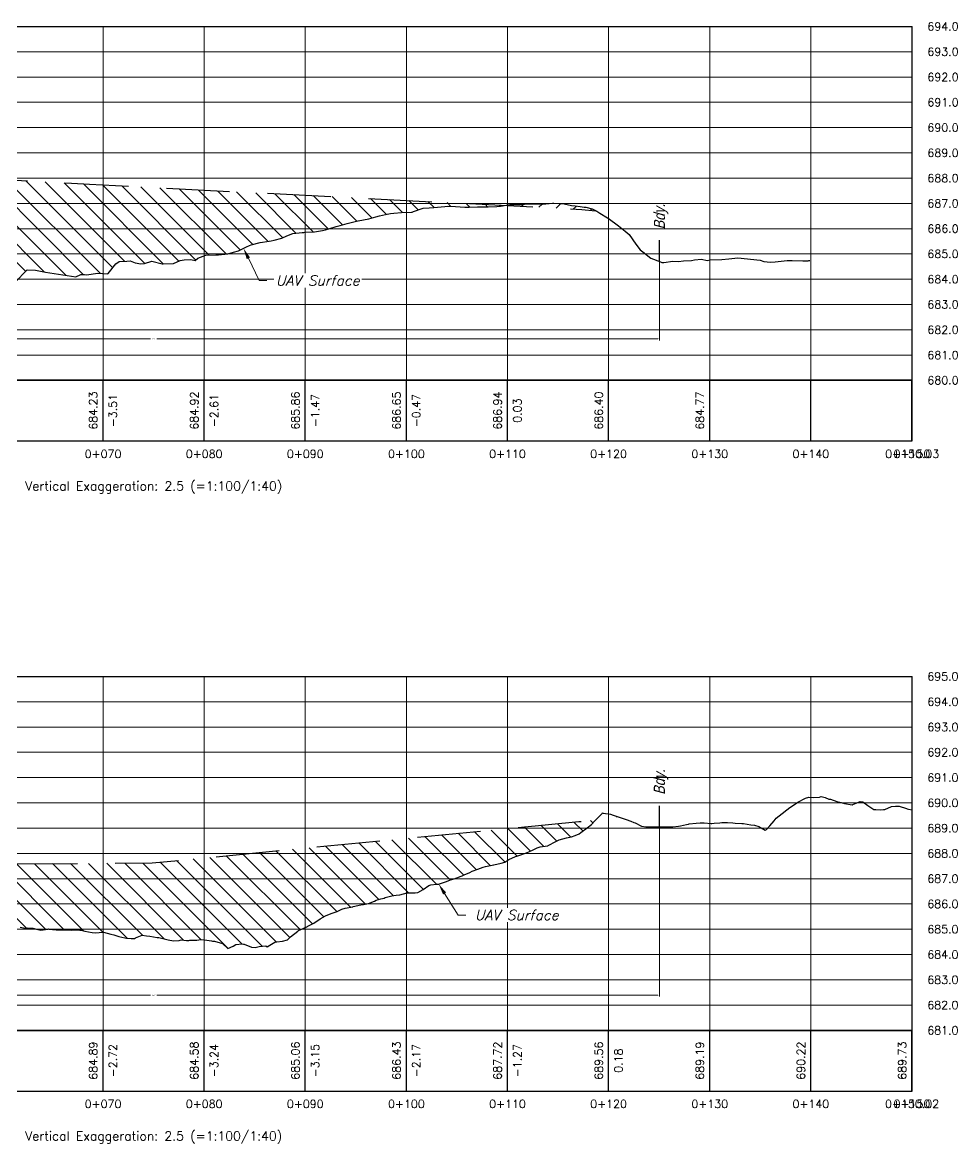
# Model space of a CAD drawing. Extents: x 569264 to 574401, y 6214556 to 6216922.
# Drawn here: x 570038 to 570962, y 6214556 to 6215664 of the extents above; entities that cross this region are included whole.
import ezdxf
from ezdxf import colors
from ezdxf.entities.mleader import LeaderData, LeaderLine
from ezdxf.enums import TextEntityAlignment as Align
from ezdxf.math import Vec2, Vec3

# ---------------------------------------------------------------- set-up
doc = ezdxf.new("R2010")
doc.units = 0
doc.header["$LTSCALE"] = 5
doc.header["$PDSIZE"] = 0.5
doc.linetypes.add('DASHED', pattern=[19.05, 12.7, -6.35])
doc.linetypes.add('foc-LSD', pattern=[8, 5, -3])
doc.layers.get('Defpoints').update_dxf_attribs({"color": 9})
for name, color, linetype in [('C-ROAD-CORR-PATT', 150, 'Continuous'), ('C-ROAD-PROF', 1, 'DASHED'), ('C-ROAD-PROF-GRID-MAJR', 8, 'Continuous'), ('C-ROAD-PROF-TEXT', 250, 'Continuous'), ('C-ROAD-PROF-TICK', 7, 'Continuous'), ('C-ROAD-PROF-TITL', 11, 'Continuous'), ('C-ROAD-PROF-TTLB', 5, 'Continuous'), ('M-DESIGN', 250, 'Continuous'), ('M-DETAILS', 250, 'Continuous')]:
    doc.layers.add(name, color=color, linetype=linetype)
doc.styles.add('mapping1', font='calibri.ttf')
doc.styles.add('SIMPLEX', font='ARIALN.TTF')
doc.styles.get("Standard").update_dxf_attribs({"font": 'ARIALN.TTF'})
doc.dimstyles.new('M-PROFILE', dxfattribs={"dimscale": 5, "dimtxt": 0.45, "dimasz": 0.4, "dimexe": 0.2, "dimexo": 0, "dimgap": 0.35, "dimtad": 0, "dimdec": 1, "dimzin": 0, "dimdsep": 46, "dimtxsty": 'SIMPLEX', "dimcen": 0.1, "dimclrd": 256, "dimclre": 256, "dimclrt": 256, "dimaunit": 1, "dimadec": 4, "dimazin": 0, "dimtfac": 0.06, "dimtdec": 1, "dimtofl": 0, "dimtmove": 0, "dimatfit": 1, "dimldrblk": 'NONE', "dimfxl": 0.2, "dimtolj": 1, "dimtzin": 0, "dimlwd": 15, "dimlwe": 15, "dimarcsym": 0})

# ---------------------------------------------------------------- blocks, each defined once
blk = doc.blocks.new('M-FEATURE')
at = {"layer": 'M-DETAILS', "flags": 128}
blk.add_lwpolyline([(0, 0), (0, 4.19)], dxfattribs=at)
at = {"style": 'SIMPLEX', "oblique": 15}
blk.add_attdef('FEATURE', text='', height=2.2, rotation=90, dxfattribs=at).set_placement((0, 6.34), align=Align.MIDDLE_LEFT)
blk = doc.blocks.new('*D579')
at = {"layer": 'Defpoints', "color": 0, "transparency": 16777216}
for p in [(570667.3, 6214868.9), (569667.5, 6214831.9), (570667.3, 6214702.6)]:
    blk.add_point(p, dxfattribs=at)
at = {"layer": 'M-DETAILS', "linetype": 'Continuous', "lineweight": 15, "transparency": 16777216}
for p, q in [((570667.3, 6214868.9), (570667.3, 6214701.1)), ((569667.5, 6214831.9), (569667.5, 6214701.1)), ((569669, 6214702.6), (570164.3, 6214702.6)), ((570665.8, 6214702.6), (570170.5, 6214702.6))]:
    blk.add_line(p, q, dxfattribs=at)
at = {"layer": 'M-DETAILS', "transparency": 16777216}
for points in [[(569669, 6214702.9), (569669, 6214702.4), (569667.5, 6214702.6)], [(570665.8, 6214702.9), (570665.8, 6214702.4), (570667.3, 6214702.6)]]:
    blk.add_solid(points, dxfattribs=at)
at = {"layer": 'M-DETAILS', "lineweight": 20, "transparency": 16777216, "insert": (570167.4, 6214702.6), "char_height": 1, "attachment_point": 5, "style": 'SIMPLEX'}
blk.add_mtext('\\A1;999.7', dxfattribs=at)
blk = doc.blocks.new('_None')
blk = doc.blocks.new('*D580')
at = {"layer": 'Defpoints', "color": 0, "transparency": 16777216}
for p in [(569667.5, 6215530.5), (570667.4, 6215427.9), (570667.4, 6215351.4)]:
    blk.add_point(p, dxfattribs=at)
at = {"layer": 'M-DETAILS', "linetype": 'Continuous', "lineweight": 15, "transparency": 16777216}
for p, q in [((569667.5, 6215530.5), (569667.5, 6215349.9)), ((570667.4, 6215427.9), (570667.4, 6215349.9)), ((569669, 6215351.4), (570164.3, 6215351.4)), ((570665.9, 6215351.4), (570170.6, 6215351.4))]:
    blk.add_line(p, q, dxfattribs=at)
at = {"layer": 'M-DETAILS', "transparency": 16777216}
for points in [[(569669, 6215351.7), (569669, 6215351.2), (569667.5, 6215351.4)], [(570665.9, 6215351.7), (570665.9, 6215351.2), (570667.4, 6215351.4)]]:
    blk.add_solid(points, dxfattribs=at)
at = {"layer": 'M-DETAILS', "lineweight": 20, "transparency": 16777216, "insert": (570167.5, 6215351.4), "char_height": 1, "attachment_point": 5, "style": 'SIMPLEX'}
blk.add_mtext('\\A1;999.9', dxfattribs=at)

msp = doc.modelspace()

# ---------------------------------------------------------------- hatches: boundary and pattern name
at = {"layer": 'C-ROAD-CORR-PATT', "linetype": 'Continuous', "lineweight": 15, "true_color": 0xffc6b3}
h = msp.add_hatch(dxfattribs=at)
h.set_pattern_fill('ANSI31', color=31, scale=3.998229, angle=90, style=0)
h.set_pattern_definition([(135, (569681.691, 6215525.873), (-8.97628, -8.97628), [])])
h.paths.add_polyline_path([(569681.691, 6215525.873), (569692.175, 6215526.278), (569692.516, 6215526.283), (569692.922, 6215526.271), (569693.375, 6215526.278), (570104.088, 6215504.291), (570514.153, 6215483.298), (570510.21, 6215482.655), (570508.814, 6215482.579), (570506.633, 6215482.366), (570498.085, 6215482.017), (570492.616, 6215481.917), (570487.356, 6215481.863), (570479.133, 6215481.506), (570476.626, 6215481.43), (570475.022, 6215481.599), (570465.897, 6215482.334), (570457.429, 6215482.438), (570455.167, 6215482.353), (570451.633, 6215482.069), (570444.438, 6215481.102), (570439.835, 6215481.058), (570433.708, 6215480.708), (570424.132, 6215477.201), (570422.979, 6215476.769), (570422.241, 6215476.724), (570412.25, 6215476.261), (570404.647, 6215475.524), (570401.52, 6215475.237), (570396.632, 6215474.251), (570390.791, 6215473.068), (570387.054, 6215472.019), (570380.061, 6215470.198), (570369.46, 6215468.085), (570369.332, 6215468.06), (570369.132, 6215468.008), (570358.603, 6215465.305), (570351.866, 6215463.527), (570347.873, 6215462.449), (570341.632, 6215460.511), (570337.144, 6215459.179), (570334.273, 6215458.628), (570326.414, 6215457.079), (570316.679, 6215456.733), (570315.685, 6215456.698), (570314.131, 6215456.625), (570304.956, 6215455.706), (570299.085, 6215453.277), (570294.226, 6215450.802), (570286.631, 6215449.04), (570283.497, 6215448.271), (570281.492, 6215448.01), (570272.767, 6215446.781), (570263.898, 6215444.189), (570262.038, 6215443.674), (570259.131, 6215442.326), (570251.309, 6215438.566), (570246.304, 6215437.164), (570240.579, 6215435.489), (570231.63, 6215434.578), (570229.85, 6215434.425), (570228.71, 6215434.294), (570219.12, 6215433.973), (570211.117, 6215431.102), (570208.391, 6215428.731), (570204.13, 6215429.818), (570197.662, 6215429.623), (570193.523, 6215428.815), (570186.932, 6215425.944), (570176.63, 6215425.657), (570176.203, 6215425.624), (570175.929, 6215425.698), (570165.473, 6215428.342), (570158.336, 6215425.836), (570154.744, 6215425.51), (570149.13, 6215426.663), (570144.014, 6215428.394), (570140.742, 6215428.343), (570133.285, 6215427.756), (570130.014, 6215425.626), (570122.556, 6215415.875), (570121.629, 6215415.728), (570111.826, 6215416.354), (570105.555, 6215415.364), (570101.097, 6215414.793), (570099.141, 6215415.014), (570095.47, 6215415.153), (570090.367, 6215412.805), (570060.551, 6215417.182), (570050.581, 6215419.299), (570042.2, 6215419.741), (570030.151, 6215407.214), (569999.903, 6215410.949), (569997.838, 6215411.792), (569983.434, 6215411.991), (569983.312, 6215412.045), (569983.15, 6215412.362), (569982.399, 6215412.319), (569968.201, 6215411.148), (569950.885, 6215402.818), (569949.493, 6215403.82), (569940.156, 6215427.712), (569929.618, 6215425.699), (569929.426, 6215425.752), (569929.127, 6215425.482), (569918.697, 6215415.479), (569912.024, 6215414.181), (569907.968, 6215413.036), (569901.627, 6215412.964), (569897.238, 6215415.067), (569894.43, 6215416.59), (569886.509, 6215421.281), (569876.837, 6215418.957), (569875.779, 6215419.02), (569874.127, 6215419.776), (569865.05, 6215426.062), (569859.243, 6215423.163), (569854.321, 6215422.505), (569846.627, 6215423.673), (569843.591, 6215424.752), (569841.649, 6215425.501), (569832.862, 6215429.896), (569824.055, 6215435.97), (569822.132, 6215437.307), (569819.126, 6215439.162), (569811.403, 6215444.033), (569806.462, 6215446.276), (569800.673, 6215449.374), (569791.626, 6215453.892), (569789.944, 6215454.872), (569788.868, 6215456.039), (569779.215, 6215466.098), (569771.274, 6215471.467), (569768.485, 6215473.379), (569764.126, 6215475.54), (569757.756, 6215478.985), (569753.681, 6215481.457), (569747.026, 6215485.443), (569736.625, 6215496.568), (569736.297, 6215496.901), (569736.087, 6215496.98), (569725.568, 6215500.856), (569718.493, 6215504.064), (569714.838, 6215505.689), (569709.125, 6215508.786), (569704.109, 6215511.406), (569700.9, 6215514.303), (569693.379, 6215520.876), (569683.306, 6215525.196), (569682.65, 6215525.494)])
at = {"layer": 'C-ROAD-CORR-PATT', "linetype": 'Continuous', "lineweight": 15, "true_color": 0xb3daff}
h = msp.add_hatch(dxfattribs=at)
h.set_pattern_fill('ANSI31', color=141, scale=3.998229, style=0)
h.set_pattern_definition([(45, (570514.153, 6215483.298), (-8.9763, 8.9763), [])])
h.paths.add_polyline_path([(570514.153, 6215483.298), (570519.544, 6215484.178), (570527.803, 6215484.228), (570530.273, 6215484.216), (570531.357, 6215484.237), (570534.134, 6215484.479), (570539.075, 6215484.763), (570541.003, 6215484.785), (570545.397, 6215484.811), (570551.732, 6215484.703), (570561.634, 6215485.581), (570562.461, 6215485.641), (570562.991, 6215485.624), (570573.191, 6215485.03), (570580.584, 6215483.367), (570583.92, 6215482.831), (570589.134, 6215482.164), (570593.102, 6215481.712), (570594.65, 6215481.604), (570600.82, 6215479.786), (570604.155, 6215478.129), (570604.155, 6215478.032), (570590.622, 6215479.383)])
at = {"layer": 'C-ROAD-CORR-PATT', "linetype": 'Continuous', "lineweight": 15, "true_color": 0xffc6b3}
h = msp.add_hatch(dxfattribs=at)
h.set_pattern_fill('ANSI31', color=31, scale=3.998229, angle=90, style=0)
h.set_pattern_definition([(135, (569730.04, 6214828.87), (-8.97628, -8.97628), [])])
h.paths.add_polyline_path([(569730.04, 6214828.871), (569732.582, 6214828.961), (569748.745, 6214830.313), (570165.763, 6214833.244), (570587.837, 6214874.116), (570589.297, 6214874.186), (570604.483, 6214875.987), (570603.49, 6214874.991), (570600.292, 6214871.155), (570595.775, 6214867.857), (570589.559, 6214863.2), (570588.059, 6214862.004), (570584.224, 6214860.485), (570580.344, 6214858.986), (570578.826, 6214858.712), (570575.36, 6214857.925), (570568.094, 6214856.236), (570564.913, 6214854.288), (570557.361, 6214850.323), (570557.197, 6214850.294), (570556.778, 6214850.223), (570549.482, 6214849.025), (570546.628, 6214848.054), (570541.766, 6214845.759), (570535.896, 6214843.299), (570534.051, 6214842.654), (570529.332, 6214840.986), (570526.335, 6214839.861), (570525.163, 6214839.639), (570518.62, 6214836.515), (570514.43, 6214833.912), (570510.904, 6214833.012), (570503.698, 6214831.427), (570503.189, 6214831.278), (570501.886, 6214831.095), (570495.473, 6214829.806), (570492.965, 6214829.075), (570487.758, 6214827.144), (570482.233, 6214825.012), (570480.042, 6214823.762), (570474.441, 6214821.349), (570472.327, 6214820.406), (570471.5, 6214820.019), (570464.611, 6214817.613), (570460.767, 6214816.589), (570456.896, 6214814.982), (570450.035, 6214812.588), (570449.18, 6214812.27), (570446.995, 6214812.213), (570441.464, 6214811.63), (570439.302, 6214810.908), (570433.749, 6214806.818), (570428.569, 6214804.019), (570426.033, 6214803.824), (570419.549, 6214803.712), (570418.318, 6214803.709), (570417.837, 6214803.606), (570410.602, 6214801.8), (570407.104, 6214801.256), (570402.887, 6214800.573), (570396.371, 6214798.917), (570395.171, 6214798.445), (570392.103, 6214797.657), (570387.456, 6214796.452), (570385.639, 6214795.512), (570379.74, 6214793.107), (570374.906, 6214792.287), (570372.025, 6214791.903), (570364.657, 6214790.029), (570364.309, 6214789.955), (570364.173, 6214789.932), (570356.594, 6214788.575), (570353.441, 6214787.486), (570348.878, 6214785.269), (570342.708, 6214783.123), (570337.211, 6214780.843), (570331.976, 6214778.124), (570325.732, 6214773.709), (570321.243, 6214771.229), (570318.016, 6214769.597), (570310.51, 6214766.37), (570310.301, 6214766.224), (570309.765, 6214765.791), (570302.585, 6214760.229), (570299.778, 6214757.177), (570294.87, 6214755.908), (570289.045, 6214755.317), (570287.154, 6214755.072), (570282.319, 6214752.062), (570279.439, 6214750.395), (570278.312, 6214751.225), (570271.723, 6214750.76), (570267.58, 6214749.666), (570264.008, 6214749.883), (570256.847, 6214752.87), (570256.292, 6214752.865), (570254.873, 6214753.335), (570248.577, 6214752.647), (570246.114, 6214750.984), (570240.861, 6214748.486), (570235.382, 6214753.581), (570233.145, 6214754.117), (570227.427, 6214755.898), (570225.43, 6214755.97), (570224.649, 6214756.11), (570217.714, 6214757.164), (570213.916, 6214757.388), (570209.999, 6214756.819), (570203.184, 6214756.735), (570202.283, 6214756.648), (570199.981, 6214756.646), (570194.568, 6214757.085), (570192.451, 6214756.521), (570186.852, 6214756.26), (570181.719, 6214757.292), (570179.137, 6214757.829), (570172.535, 6214759.376), (570171.421, 6214759.636), (570170.986, 6214759.632), (570163.706, 6214760.776), (570160.253, 6214761.188), (570155.99, 6214761.751), (570149.521, 6214759.347), (570148.275, 6214758.635), (570145.089, 6214758.576), (570140.559, 6214759.024), (570138.788, 6214759.064), (570132.844, 6214760.576), (570128.055, 6214762.062), (570125.128, 6214762.659), (570117.643, 6214764.883), (570117.413, 6214764.95), (570117.323, 6214764.941), (570109.697, 6214764.029), (570106.59, 6214764.473), (570099.492, 6214765.908), (570095.857, 6214766.749), (570094.266, 6214766.644), (570090.197, 6214766.954), (570086.551, 6214766.8), (570085.125, 6214767.098), (570078.835, 6214767.154), (570074.392, 6214767.269), (570071.12, 6214767.128), (570063.659, 6214767.908), (570063.404, 6214767.946), (570062.751, 6214767.891), (570055.689, 6214766.857), (570052.927, 6214767.458), (570047.973, 6214768.738), (570042.194, 6214769.173), (570040.258, 6214768.785), (570035.305, 6214769.579), (570032.542, 6214769.757), (570031.462, 6214769.688), (570024.827, 6214769.983), (570020.729, 6214770.15), (570017.111, 6214769.928), (570009.996, 6214771.106), (570009.395, 6214771.148), (570007.859, 6214771.477), (570001.68, 6214772.315), (569999.264, 6214772.944), (569993.964, 6214773.003), (569988.531, 6214773.055), (569986.249, 6214773.008), (569980.413, 6214772.915), (569978.533, 6214772.857), (569977.798, 6214772.85), (569970.818, 6214773.616), (569967.066, 6214774.039), (569963.102, 6214774.346), (569956.333, 6214775.126), (569955.387, 6214775.175), (569952.967, 6214775.986), (569947.671, 6214777.667), (569945.6, 6214777.567), (569939.956, 6214776.974), (569934.868, 6214778.874), (569932.24, 6214779.649), (569925.521, 6214779.009), (569924.525, 6214778.87), (569924.135, 6214778.923), (569916.809, 6214781.708), (569913.402, 6214782.544), (569909.094, 6214782.755), (569902.67, 6214782.992), (569901.378, 6214782.723), (569898.075, 6214782.3), (569893.663, 6214781.474), (569891.937, 6214781.749), (569885.947, 6214783.694), (569881.205, 6214784.662), (569878.232, 6214785.398), (569870.629, 6214788.683), (569870.516, 6214788.728), (569870.472, 6214788.746), (569870.371, 6214788.757), (569859.739, 6214789.942), (569855.085, 6214790.968), (569849.007, 6214792.145), (569847.37, 6214792.503), (569843.183, 6214793.703), (569839.654, 6214794.937), (569838.274, 6214795.299), (569831.939, 6214797.625), (569827.541, 6214799.487), (569824.223, 6214800.669), (569816.809, 6214802.215), (569816.508, 6214802.288), (569815.737, 6214802.518), (569808.792, 6214804.524), (569806.076, 6214805.056), (569801.076, 6214806.442), (569795.343, 6214808.14), (569793.361, 6214809.285), (569788.291, 6214811.899), (569785.645, 6214813.27), (569784.611, 6214813.693), (569777.93, 6214814.462), (569773.878, 6214815.429), (569770.214, 6214816.455), (569763.145, 6214818.059), (569762.499, 6214818.16), (569760.845, 6214818.511), (569754.783, 6214819.731), (569752.413, 6214820.225), (569747.068, 6214822.978), (569741.68, 6214826.08), (569739.352, 6214826.62), (569733.399, 6214828.117), (569731.637, 6214828.502), (569730.948, 6214828.649)])
at = {"layer": 'C-ROAD-CORR-PATT', "linetype": 'Continuous', "lineweight": 15, "true_color": 0xb3daff}
h = msp.add_hatch(dxfattribs=at)
h.set_pattern_fill('ANSI31', color=141, scale=3.998229, style=0)
h.set_pattern_definition([(45, (570604.483, 6214875.987), (-8.976, 8.976), [])])
h.paths.add_polyline_path([(570604.483, 6214875.987), (570611.024, 6214882.556), (570611.206, 6214882.647), (570611.67, 6214882.554), (570618.921, 6214881.44), (570621.757, 6214880.341), (570626.637, 6214878.751), (570626.753, 6214878.716), (570622.395, 6214877.901), (570622.192, 6214877.886), (570608.296, 6214876.352), (570607.727, 6214876.372)])

# ---------------------------------------------------------------- linework, layer by layer
at = {"layer": 'C-ROAD-PROF', "color": 250, "linetype": 'foc-LSD', "lineweight": -3, "ltscale": 2.5, "flags": 128}
for points in [[(569680.796, 6215525.839), (569692.175, 6215526.278), (569692.516, 6215526.283), (569692.922, 6215526.271), (569693.375, 6215526.278), (570104.088, 6215504.291), (570590.622, 6215479.383), (570604.155, 6215478.032)], [(569729.558, 6214828.853), (569732.582, 6214828.961), (569748.745, 6214830.313), (570165.763, 6214833.244), (570587.837, 6214874.116), (570589.297, 6214874.186), (570607.727, 6214876.372), (570608.296, 6214876.352), (570622.192, 6214877.886), (570622.395, 6214877.901), (570627.192, 6214878.798)]]:
    msp.add_lwpolyline(points, dxfattribs=at)
at = {"layer": 'C-ROAD-PROF-GRID-MAJR', "color": 254, "linetype": 'Continuous', "lineweight": 15, "true_color": 0xcccccc}
for p, q in [((569417.659, 6215660.232), (570917.292, 6215660.232)), ((570117.349, 6215310.387), (570117.349, 6215660.232)), ((570217.305, 6215310.387), (570217.305, 6215660.232)), ((570317.261, 6215310.387), (570317.261, 6215660.232)), ((570417.217, 6215310.387), (570417.217, 6215660.232)), ((570517.172, 6215310.387), (570517.172, 6215660.232)), ((570617.128, 6215310.387), (570617.128, 6215660.232)), ((570717.084, 6215310.387), (570717.084, 6215660.232)), ((570817.039, 6215310.387), (570817.039, 6215660.232)), ((570916.995, 6215310.387), (570916.995, 6215660.232)), ((570917.292, 6215310.387), (570917.292, 6215660.232)), ((569417.659, 6215635.243), (570917.292, 6215635.243)), ((569417.659, 6215610.254), (570917.292, 6215610.254)), ((569417.659, 6215585.265), (570917.292, 6215585.265)), ((569417.659, 6215560.276), (570917.292, 6215560.276)), ((569417.659, 6215535.287), (570917.292, 6215535.287)), ((569417.659, 6215510.299), (570917.292, 6215510.299)), ((569417.659, 6215485.31), (570917.292, 6215485.31)), ((569417.659, 6215460.321), (570917.292, 6215460.321)), ((569417.659, 6215435.332), (570917.292, 6215435.332)), ((569417.659, 6215410.343), (570917.292, 6215410.343)), ((569417.659, 6215385.354), (570917.292, 6215385.354)), ((569417.659, 6215360.365), (570917.292, 6215360.365)), ((569417.659, 6215335.376), (570917.292, 6215335.376)), ((569417.659, 6215310.387), (570917.292, 6215310.387)), ((569417.659, 6215017.579), (570917.167, 6215017.579)), ((570117.349, 6214667.734), (570117.349, 6215017.579)), ((570217.305, 6214667.734), (570217.305, 6215017.579)), ((570317.261, 6214667.734), (570317.261, 6215017.579)), ((570417.217, 6214667.734), (570417.217, 6215017.579)), ((570517.172, 6214667.734), (570517.172, 6215017.579)), ((570617.128, 6214667.734), (570617.128, 6215017.579)), ((570717.084, 6214667.734), (570717.084, 6215017.579)), ((570817.039, 6214667.734), (570817.039, 6215017.579)), ((570916.995, 6214667.734), (570916.995, 6215017.579)), ((570917.167, 6214667.734), (570917.167, 6215017.579)), ((569417.659, 6214992.59), (570917.167, 6214992.59)), ((569417.659, 6214967.601), (570917.167, 6214967.601)), ((569417.659, 6214942.612), (570917.167, 6214942.612)), ((569417.659, 6214917.623), (570917.167, 6214917.623)), ((569417.659, 6214892.635), (570917.167, 6214892.635)), ((569417.659, 6214867.646), (570917.167, 6214867.646)), ((569417.659, 6214842.657), (570917.167, 6214842.657)), ((569417.659, 6214817.668), (570917.167, 6214817.668)), ((569417.659, 6214792.679), (570917.167, 6214792.679)), ((569417.659, 6214767.69), (570917.167, 6214767.69)), ((569417.659, 6214742.701), (570917.167, 6214742.701)), ((569417.659, 6214717.712), (570917.167, 6214717.712)), ((569417.659, 6214692.723), (570917.167, 6214692.723)), ((569417.659, 6214667.734), (570917.167, 6214667.734))]:
    msp.add_line(p, q, dxfattribs=at)
at = {"layer": 'C-ROAD-PROF-TICK', "color": 250, "linetype": 'Continuous', "lineweight": -3}
for p, q in [((570117.349, 6215250.414), (570117.349, 6215310.387)), ((570217.305, 6215250.414), (570217.305, 6215310.387)), ((570317.261, 6215250.414), (570317.261, 6215310.387)), ((570417.217, 6215250.414), (570417.217, 6215310.387)), ((570517.172, 6215250.414), (570517.172, 6215310.387)), ((570617.128, 6215250.414), (570617.128, 6215310.387)), ((570717.084, 6215250.414), (570717.084, 6215310.387)), ((570817.039, 6215250.414), (570817.039, 6215310.387)), ((570916.995, 6215250.414), (570916.995, 6215310.387)), ((570917.292, 6215250.414), (570917.292, 6215310.387)), ((570117.349, 6214607.761), (570117.349, 6214667.734)), ((570217.305, 6214607.761), (570217.305, 6214667.734)), ((570317.261, 6214607.761), (570317.261, 6214667.734)), ((570417.217, 6214607.761), (570417.217, 6214667.734)), ((570517.172, 6214607.761), (570517.172, 6214667.734)), ((570617.128, 6214607.761), (570617.128, 6214667.734)), ((570717.084, 6214607.761), (570717.084, 6214667.734)), ((570817.039, 6214607.761), (570817.039, 6214667.734)), ((570916.995, 6214607.761), (570916.995, 6214667.734)), ((570917.167, 6214607.761), (570917.167, 6214667.734))]:
    msp.add_line(p, q, dxfattribs=at)
at = {"layer": 'C-ROAD-PROF-TTLB', "color": 250, "linetype": 'Continuous', "lineweight": -3}
for p, q in [((569417.659, 6215660.232), (570917.292, 6215660.232)), ((570917.292, 6215310.387), (570917.292, 6215660.232)), ((569417.659, 6215310.387), (570917.292, 6215310.387)), ((569417.659, 6215017.579), (570917.167, 6215017.579)), ((570917.167, 6214667.734), (570917.167, 6215017.579)), ((569417.659, 6214667.734), (570917.167, 6214667.734))]:
    msp.add_line(p, q, dxfattribs=at)
for points in [[(569417.659, 6215250.414), (570917.292, 6215250.414), (570917.292, 6215310.387), (569417.659, 6215310.387)], [(569417.659, 6214607.761), (570917.167, 6214607.761), (570917.167, 6214667.734), (569417.659, 6214667.734)]]:
    msp.add_3dface(points, dxfattribs=at)
at = {"layer": 'M-DESIGN', "color": 250, "linetype": 'Continuous', "lineweight": -3, "ltscale": 1.5, "flags": 128}
for points in [[(570030.151, 6215407.214), (570042.2, 6215419.741), (570050.581, 6215419.299), (570060.551, 6215417.182), (570090.367, 6215412.805), (570095.47, 6215415.153), (570099.141, 6215415.014), (570101.097, 6215414.793), (570105.555, 6215415.364), (570111.826, 6215416.354), (570121.629, 6215415.728), (570122.556, 6215415.875), (570130.014, 6215425.626), (570133.285, 6215427.756), (570140.742, 6215428.343), (570144.014, 6215428.394), (570149.13, 6215426.663), (570154.744, 6215425.51), (570158.336, 6215425.836), (570165.473, 6215428.342), (570175.929, 6215425.698), (570176.203, 6215425.624), (570176.63, 6215425.657), (570186.932, 6215425.944), (570193.523, 6215428.815), (570197.662, 6215429.623), (570204.13, 6215429.818), (570208.391, 6215428.731), (570211.117, 6215431.102), (570219.12, 6215433.973), (570228.71, 6215434.294), (570229.85, 6215434.425), (570231.63, 6215434.578), (570240.579, 6215435.489), (570246.304, 6215437.164), (570251.309, 6215438.566), (570259.131, 6215442.326), (570262.038, 6215443.674), (570263.898, 6215444.189), (570272.767, 6215446.781), (570281.492, 6215448.01), (570283.497, 6215448.271), (570286.631, 6215449.04), (570294.226, 6215450.802), (570299.085, 6215453.277), (570304.956, 6215455.706), (570314.131, 6215456.625), (570315.685, 6215456.698), (570316.679, 6215456.733), (570326.414, 6215457.079), (570334.273, 6215458.628), (570337.144, 6215459.179), (570341.632, 6215460.511), (570347.873, 6215462.449), (570351.866, 6215463.527), (570358.603, 6215465.305), (570369.132, 6215468.008), (570369.332, 6215468.06), (570369.46, 6215468.085), (570380.061, 6215470.198), (570387.054, 6215472.019), (570390.791, 6215473.068), (570396.632, 6215474.251), (570401.52, 6215475.237), (570404.647, 6215475.524), (570412.25, 6215476.261), (570422.241, 6215476.724), (570422.979, 6215476.769), (570424.132, 6215477.201), (570433.708, 6215480.708), (570439.835, 6215481.058), (570444.438, 6215481.102), (570451.633, 6215482.069), (570455.167, 6215482.353), (570457.429, 6215482.438), (570465.897, 6215482.334), (570475.022, 6215481.599), (570476.626, 6215481.43), (570479.133, 6215481.506), (570487.356, 6215481.863), (570492.616, 6215481.917), (570498.085, 6215482.017), (570506.633, 6215482.366), (570508.814, 6215482.579), (570510.21, 6215482.655), (570519.544, 6215484.178), (570527.803, 6215484.228), (570530.273, 6215484.216), (570531.357, 6215484.237), (570534.134, 6215484.479), (570539.075, 6215484.763), (570541.003, 6215484.785), (570545.397, 6215484.811), (570551.732, 6215484.703), (570561.634, 6215485.581), (570562.461, 6215485.641), (570562.991, 6215485.624), (570573.191, 6215485.03), (570580.584, 6215483.367), (570583.92, 6215482.831), (570589.134, 6215482.164), (570593.102, 6215481.712), (570594.65, 6215481.604), (570600.82, 6215479.786), (570605.379, 6215477.521), (570608.538, 6215475.78), (570616.108, 6215471.034), (570616.256, 6215470.955), (570616.634, 6215470.7), (570626.838, 6215463.247), (570633.366, 6215457.852), (570637.567, 6215454.652), (570644.135, 6215445.07), (570648.297, 6215439.354), (570650.959, 6215437.342), (570659.026, 6215431.161), (570668.553, 6215427.411), (570669.755, 6215426.997), (570671.635, 6215426.898), (570680.485, 6215428.357), (570686.147, 6215427.741), (570691.214, 6215428.536), (570699.135, 6215428.865), (570701.944, 6215429.438), (570708.874, 6215430.17), (570714.697, 6215428.903), (570717.432, 6215429.649), (570728.998, 6215430.005), (570735.949, 6215430.433), (570744.817, 6215431.45), (570767.006, 6215429.342), (570770.619, 6215427.965), (570777.049, 6215427.299), (570781.636, 6215427.592), (570787.779, 6215428.143), (570793.773, 6215428.694), (570798.508, 6215428.875), (570809.136, 6215428.391), (570809.238, 6215428.383), (570809.259, 6215428.385), (570814.342, 6215428.558), (570815.188, 6215428.869), (570815.927, 6215428.976)], [(570035.305, 6214769.579), (570040.258, 6214768.785), (570042.194, 6214769.173), (570047.973, 6214768.738), (570052.927, 6214767.458), (570055.689, 6214766.857), (570062.751, 6214767.891), (570063.404, 6214767.946), (570063.659, 6214767.908), (570071.12, 6214767.128), (570074.392, 6214767.269), (570078.835, 6214767.154), (570085.125, 6214767.098), (570086.551, 6214766.8), (570090.197, 6214766.954), (570094.266, 6214766.644), (570095.857, 6214766.749), (570099.492, 6214765.908), (570106.59, 6214764.473), (570109.697, 6214764.029), (570117.323, 6214764.941), (570117.413, 6214764.95), (570117.643, 6214764.883), (570125.128, 6214762.659), (570128.055, 6214762.062), (570132.844, 6214760.576), (570138.788, 6214759.064), (570140.559, 6214759.024), (570145.089, 6214758.576), (570148.275, 6214758.635), (570149.521, 6214759.347), (570155.99, 6214761.751), (570160.253, 6214761.188), (570163.706, 6214760.776), (570170.986, 6214759.632), (570171.421, 6214759.636), (570172.535, 6214759.376), (570179.137, 6214757.829), (570181.719, 6214757.292), (570186.852, 6214756.26), (570192.451, 6214756.521), (570194.568, 6214757.085), (570199.981, 6214756.646), (570202.283, 6214756.648), (570203.184, 6214756.735), (570209.999, 6214756.819), (570213.916, 6214757.388), (570217.714, 6214757.164), (570224.649, 6214756.11), (570225.43, 6214755.97), (570227.427, 6214755.898), (570233.145, 6214754.117), (570235.382, 6214753.581), (570240.861, 6214748.486), (570246.114, 6214750.984), (570248.577, 6214752.647), (570254.873, 6214753.335), (570256.292, 6214752.865), (570256.847, 6214752.87), (570264.008, 6214749.883), (570267.58, 6214749.666), (570271.723, 6214750.76), (570278.312, 6214751.225), (570279.439, 6214750.395), (570282.319, 6214752.062), (570287.154, 6214755.072), (570289.045, 6214755.317), (570294.87, 6214755.908), (570299.778, 6214757.177), (570302.585, 6214760.229), (570309.765, 6214765.791), (570310.301, 6214766.224), (570310.51, 6214766.37), (570318.016, 6214769.597), (570321.243, 6214771.229), (570325.732, 6214773.709), (570331.976, 6214778.124), (570337.211, 6214780.843), (570342.708, 6214783.123), (570348.878, 6214785.269), (570353.441, 6214787.486), (570356.594, 6214788.575), (570364.173, 6214789.932), (570364.309, 6214789.955), (570364.657, 6214790.029), (570372.025, 6214791.903), (570374.906, 6214792.287), (570379.74, 6214793.107), (570385.639, 6214795.512), (570387.456, 6214796.452), (570392.103, 6214797.657), (570395.171, 6214798.445), (570396.371, 6214798.917), (570402.887, 6214800.573), (570407.104, 6214801.256), (570410.602, 6214801.8), (570417.837, 6214803.606), (570418.318, 6214803.709), (570419.549, 6214803.712), (570426.033, 6214803.824), (570428.569, 6214804.019), (570433.749, 6214806.818), (570439.302, 6214810.908), (570441.464, 6214811.63), (570446.995, 6214812.213), (570449.18, 6214812.27), (570450.035, 6214812.588), (570456.896, 6214814.982), (570460.767, 6214816.589), (570464.611, 6214817.613), (570471.5, 6214820.019), (570472.327, 6214820.406), (570474.441, 6214821.349), (570480.042, 6214823.762), (570482.233, 6214825.012), (570487.758, 6214827.144), (570492.965, 6214829.075), (570495.473, 6214829.806), (570501.886, 6214831.095), (570503.189, 6214831.278), (570503.698, 6214831.427), (570510.904, 6214833.012), (570514.43, 6214833.912), (570518.62, 6214836.515), (570525.163, 6214839.639), (570526.335, 6214839.861), (570529.332, 6214840.986), (570534.051, 6214842.654), (570535.896, 6214843.299), (570541.766, 6214845.759), (570546.628, 6214848.054), (570549.482, 6214849.025), (570556.778, 6214850.223), (570557.197, 6214850.294), (570557.361, 6214850.323), (570564.913, 6214854.288), (570568.094, 6214856.236), (570575.36, 6214857.925), (570578.826, 6214858.712), (570580.344, 6214858.986), (570584.224, 6214860.485), (570588.059, 6214862.004), (570589.559, 6214863.2), (570595.775, 6214867.857), (570600.292, 6214871.155), (570603.49, 6214874.991), (570611.024, 6214882.556), (570611.206, 6214882.647), (570611.67, 6214882.554), (570618.921, 6214881.44), (570621.757, 6214880.341), (570626.637, 6214878.751), (570632.49, 6214876.959), (570634.352, 6214876.32), (570639.116, 6214874.431), (570642.068, 6214873.295), (570643.222, 6214872.799), (570649.783, 6214869.678), (570653.955, 6214868.855), (570657.499, 6214868.831), (570664.687, 6214868.909), (570665.215, 6214868.928), (570666.562, 6214868.908), (570672.93, 6214868.813), (570675.42, 6214868.912), (570680.646, 6214868.979), (570686.153, 6214869.511), (570688.361, 6214869.956), (570694.008, 6214871.18), (570696.077, 6214871.649), (570696.885, 6214871.809), (570703.792, 6214872.457), (570707.618, 6214872.752), (570711.508, 6214872.927), (570718.351, 6214872.292), (570719.223, 6214872.3), (570721.454, 6214872.474), (570726.939, 6214873.055), (570729.083, 6214873.084), (570734.654, 6214873.155), (570739.816, 6214872.808), (570742.37, 6214872.63), (570748.9, 6214872.253), (570750.085, 6214872.178), (570750.549, 6214872.129), (570757.801, 6214871.039), (570761.281, 6214870.609), (570765.516, 6214869.179), (570772.014, 6214865.69), (570773.232, 6214866.305), (570776.346, 6214869.975), (570780.947, 6214874.84), (570782.747, 6214877.435), (570788.663, 6214882.075), (570793.479, 6214885.776), (570796.378, 6214888.072), (570803.792, 6214892.935), (570804.094, 6214893.197), (570804.212, 6214893.265), (570811.809, 6214897.355), (570814.944, 6214898.271), (570819.525, 6214897.819), (570825.677, 6214898.268), (570827.24, 6214898.853), (570831.238, 6214897.789), (570834.956, 6214896.27), (570836.41, 6214896.387), (570842.671, 6214894.062), (570847.142, 6214892.889), (570850.387, 6214891.964), (570857.875, 6214890.704), (570858.102, 6214890.708), (570858.684, 6214890.999), (570865.818, 6214893.974), (570868.608, 6214893.572), (570873.534, 6214889.89), (570879.34, 6214886.073), (570881.249, 6214885.929), (570886.13, 6214885.709), (570888.965, 6214885.993), (570890.073, 6214886.202), (570896.68, 6214888.992), (570900.806, 6214889.304), (570904.396, 6214889.42), (570911.538, 6214887.005), (570912.111, 6214886.819), (570913.576, 6214886.514)], [(570913.576, 6214886.514), (570917.167, 6214885.886), (570917.167, 6214885.886)]]:
    msp.add_lwpolyline(points, dxfattribs=at)

# ---------------------------------------------------------------- block references
at = {"layer": 'M-DETAILS', "xscale": 4.99778575, "yscale": 4.99778575, "zscale": 4.99778575}
for p in [(570667.402, 6215427.864), (570667.278, 6214868.897)]:
    msp.add_blockref('M-FEATURE', p, dxfattribs=at).add_auto_attribs({'FEATURE': 'Bdy.'})

# ---------------------------------------------------------------- texts
at = {"layer": 'C-ROAD-PROF-TEXT', "color": 250, "linetype": 'Continuous', "lineweight": -3, "char_height": 7.99646}
for s, insert, attachment_point in [('{\\Fsimplex.shx|c0;\\C18;\\c0;694.0}', (570932.29, 6215660.232), 4), ('{\\Fsimplex.shx|c0;\\C18;\\c0;693.0}', (570932.29, 6215635.243), 4), ('{\\Fsimplex.shx|c0;\\C18;\\c0;692.0}', (570932.29, 6215610.254), 4), ('{\\Fsimplex.shx|c0;\\C18;\\c0;691.0}', (570932.29, 6215585.265), 4), ('{\\Fsimplex.shx|c0;\\C18;\\c0;690.0}', (570932.29, 6215560.276), 4), ('{\\Fsimplex.shx|c0;\\C18;\\c0;689.0}', (570932.29, 6215535.287), 4), ('{\\Fsimplex.shx|c0;\\C18;\\c0;688.0}', (570932.29, 6215510.299), 4), ('{\\Fsimplex.shx|c0;\\C18;\\c0;687.0}', (570932.29, 6215485.31), 4), ('{\\Fsimplex.shx|c0;\\C18;\\c0;686.0}', (570932.29, 6215460.321), 4), ('{\\Fsimplex.shx|c0;\\C18;\\c0;685.0}', (570932.29, 6215435.332), 4), ('{\\Fsimplex.shx|c0;\\C18;\\c0;684.0}', (570932.29, 6215410.343), 4), ('{\\Fsimplex.shx|c0;\\C18;\\c0;683.0}', (570932.29, 6215385.354), 4), ('{\\Fsimplex.shx|c0;\\C18;\\c0;682.0}', (570932.29, 6215360.365), 4), ('{\\Fsimplex.shx|c0;\\C18;\\c0;681.0}', (570932.29, 6215335.376), 4), ('{\\Fsimplex.shx|c0;\\C18;\\c0;680.0}', (570932.29, 6215310.387), 4), ('{\\Fsimplex.shx|c0;0+070}', (570117.349, 6215241.668), 2), ('{\\Fsimplex.shx|c0;0+080}', (570217.305, 6215241.668), 2), ('{\\Fsimplex.shx|c0;0+090}', (570317.261, 6215241.668), 2), ('{\\Fsimplex.shx|c0;0+100}', (570417.217, 6215241.668), 2), ('{\\Fsimplex.shx|c0;0+110}', (570517.172, 6215241.668), 2), ('{\\Fsimplex.shx|c0;0+120}', (570617.128, 6215241.668), 2), ('{\\Fsimplex.shx|c0;0+130}', (570717.084, 6215241.668), 2), ('{\\Fsimplex.shx|c0;0+140}', (570817.039, 6215241.668), 2), ('{\\Fsimplex.shx|c0;0+150.03}', (570917.292, 6215241.668), 2), ('{\\Fsimplex.shx|c0;0+150}', (570916.995, 6215241.668), 2), ('{\\Fsimplex.shx|c0;\\C18;\\c0;695.0}', (570932.165, 6215017.579), 4), ('{\\Fsimplex.shx|c0;\\C18;\\c0;694.0}', (570932.165, 6214992.59), 4), ('{\\Fsimplex.shx|c0;\\C18;\\c0;693.0}', (570932.165, 6214967.601), 4), ('{\\Fsimplex.shx|c0;\\C18;\\c0;692.0}', (570932.165, 6214942.612), 4), ('{\\Fsimplex.shx|c0;\\C18;\\c0;691.0}', (570932.165, 6214917.623), 4), ('{\\Fsimplex.shx|c0;\\C18;\\c0;690.0}', (570932.165, 6214892.635), 4), ('{\\Fsimplex.shx|c0;\\C18;\\c0;689.0}', (570932.165, 6214867.646), 4), ('{\\Fsimplex.shx|c0;\\C18;\\c0;688.0}', (570932.165, 6214842.657), 4), ('{\\Fsimplex.shx|c0;\\C18;\\c0;687.0}', (570932.165, 6214817.668), 4), ('{\\Fsimplex.shx|c0;\\C18;\\c0;686.0}', (570932.165, 6214792.679), 4), ('{\\Fsimplex.shx|c0;\\C18;\\c0;685.0}', (570932.165, 6214767.69), 4), ('{\\Fsimplex.shx|c0;\\C18;\\c0;684.0}', (570932.165, 6214742.701), 4), ('{\\Fsimplex.shx|c0;\\C18;\\c0;683.0}', (570932.165, 6214717.712), 4), ('{\\Fsimplex.shx|c0;\\C18;\\c0;682.0}', (570932.165, 6214692.723), 4), ('{\\Fsimplex.shx|c0;\\C18;\\c0;681.0}', (570932.165, 6214667.734), 4), ('{\\Fsimplex.shx|c0;0+070}', (570117.349, 6214599.015), 2), ('{\\Fsimplex.shx|c0;0+080}', (570217.305, 6214599.015), 2), ('{\\Fsimplex.shx|c0;0+090}', (570317.261, 6214599.015), 2), ('{\\Fsimplex.shx|c0;0+100}', (570417.217, 6214599.015), 2), ('{\\Fsimplex.shx|c0;0+110}', (570517.172, 6214599.015), 2), ('{\\Fsimplex.shx|c0;0+120}', (570617.128, 6214599.015), 2), ('{\\Fsimplex.shx|c0;0+130}', (570717.084, 6214599.015), 2), ('{\\Fsimplex.shx|c0;0+140}', (570817.039, 6214599.015), 2), ('{\\Fsimplex.shx|c0;0+150.02}', (570917.167, 6214599.015), 2), ('{\\Fsimplex.shx|c0;0+150}', (570916.995, 6214599.015), 2)]:
    msp.add_mtext(s, dxfattribs=dict(at, insert=insert, attachment_point=attachment_point))
at = {"layer": 'C-ROAD-PROF-TEXT', "color": 250, "linetype": 'Continuous', "lineweight": -3, "char_height": 7.99646, "rotation": 90}
for s, insert, attachment_point in [('{\\Fsimplex.shx|c0;684.23}', (570111.602, 6215280.4), 8), ('{\\Fsimplex.shx|c0;-3.51}', (570123.097, 6215280.4), 2), ('{\\Fsimplex.shx|c0;684.92}', (570211.558, 6215280.4), 8), ('{\\Fsimplex.shx|c0;-2.61}', (570223.053, 6215280.4), 2), ('{\\Fsimplex.shx|c0;685.86}', (570311.513, 6215280.4), 8), ('{\\Fsimplex.shx|c0;-1.47}', (570323.008, 6215280.4), 2), ('{\\Fsimplex.shx|c0;686.65}', (570411.469, 6215280.4), 8), ('{\\Fsimplex.shx|c0;-0.47}', (570422.964, 6215280.4), 2), ('{\\Fsimplex.shx|c0;686.94}', (570511.425, 6215280.4), 8), ('{\\Fsimplex.shx|c0;686.40}', (570611.381, 6215280.4), 8), ('{\\Fsimplex.shx|c0;684.77}', (570711.336, 6215280.4), 8), ('{\\Fsimplex.shx|c0;0.03}', (570522.92, 6215280.4), 2), ('{\\Fsimplex.shx|c0;684.89}', (570111.602, 6214637.747), 8), ('{\\Fsimplex.shx|c0;-2.72}', (570123.097, 6214637.747), 2), ('{\\Fsimplex.shx|c0;684.58}', (570211.558, 6214637.747), 8), ('{\\Fsimplex.shx|c0;-3.24}', (570223.053, 6214637.747), 2), ('{\\Fsimplex.shx|c0;685.06}', (570311.513, 6214637.747), 8), ('{\\Fsimplex.shx|c0;-3.15}', (570323.008, 6214637.747), 2), ('{\\Fsimplex.shx|c0;686.43}', (570411.469, 6214637.747), 8), ('{\\Fsimplex.shx|c0;-2.17}', (570422.964, 6214637.747), 2), ('{\\Fsimplex.shx|c0;687.72}', (570511.425, 6214637.747), 8), ('{\\Fsimplex.shx|c0;-1.27}', (570522.92, 6214637.747), 2), ('{\\Fsimplex.shx|c0;689.56}', (570611.381, 6214637.747), 8), ('{\\Fsimplex.shx|c0;689.19}', (570711.336, 6214637.747), 8), ('{\\Fsimplex.shx|c0;690.22}', (570811.292, 6214637.747), 8), ('{\\Fsimplex.shx|c0;689.73}', (570911.248, 6214637.747), 8), ('{\\Fsimplex.shx|c0;689.73}', (570911.419, 6214637.747), 8), ('{\\Fsimplex.shx|c0;0.18}', (570622.875, 6214637.747), 2)]:
    msp.add_mtext(s, dxfattribs=dict(at, insert=insert, attachment_point=attachment_point))
at = {"layer": 'C-ROAD-PROF-TITL', "color": 250, "linetype": 'Continuous', "lineweight": -3, "char_height": 8.99601, "attachment_point": 2}
for insert in [(570167.476, 6215210.431), (570167.413, 6214567.778)]:
    msp.add_mtext('{\\Fsimplex.shx|c0;\\C18;\\c0;Vertical Exaggeration: 2.5 (=1:100/1:40)}', dxfattribs=dict(at, insert=insert))

# ---------------------------------------------------------------- next in the draw order: leaders
at = {"layer": 'M-DETAILS'}
ml = msp.add_multileader_mtext('Standard', dxfattribs=at)
ml.set_content('{\\Fsimplex|c0;\\Q15;UAV Surface}', color=256, style='mapping1')
ml.set_leader_properties(lineweight=20)
ml.build(insert=Vec2(0, 0))
ml.multileader.update_dxf_attribs({"text_left_attachment_type": 2, "text_right_attachment_type": 2, "dogleg_length": 1.5, "arrow_head_size": 10.995})
ctx = ml.context
ctx.base_point, ctx.char_height, ctx.arrow_head_size, ctx.landing_gap_size, ctx.plane_origin = Vec3(570279.137, 6215409.105), 9.99557, 10.995, 3.498, Vec3(571650.012, 6215819.546)
ctx.left_attachment, ctx.right_attachment, ctx.text_align_type = 2, 2, 1
notes = []
notes.append((ctx, [(0, (1, 1, 0), (570271.64, 6215409.105), (1, 0), 7.497, [(0, [(570256.213, 6215440.924)], 0, [])])]))
ctx.mtext.insert, ctx.mtext.alignment, ctx.mtext.line_spacing_factor, ctx.mtext.flow_direction = Vec3(570329.536, 6215414.103), 2, 0.923077, 5
ctx.mtext.has_bg_fill, ctx.mtext.bg_color, ctx.mtext.bg_scale_factor, ctx.mtext.bg_transparency, ctx.mtext.use_window_bg_color = 1, -1073741824, 1.2, 0, 1
ml = msp.add_multileader_mtext('Standard', dxfattribs=at)
ml.set_content('{\\Fsimplex|c0;\\Q15;UAV Surface}', color=256, style='mapping1')
ml.set_leader_properties(lineweight=20)
ml.build(insert=Vec2(0, 0))
ml.multileader.update_dxf_attribs({"text_left_attachment_type": 2, "text_right_attachment_type": 2, "dogleg_length": 1.5, "arrow_head_size": 10.995})
ctx = ml.context
ctx.base_point, ctx.char_height, ctx.arrow_head_size, ctx.landing_gap_size, ctx.plane_origin = Vec3(570475.869, 6214781.731), 9.99557, 10.995, 3.498, Vec3(571842.979, 6215190.893)
ctx.left_attachment, ctx.right_attachment, ctx.text_align_type = 2, 2, 1
notes.append((ctx, [(0, (1, 1, 0), (570468.372, 6214781.731), (1, 0), 7.497, [(0, [(570449.18, 6214812.27)], 0, [])])]))
ctx.mtext.insert, ctx.mtext.alignment, ctx.mtext.line_spacing_factor, ctx.mtext.flow_direction = Vec3(570526.268, 6214786.729), 2, 0.923077, 5
ctx.mtext.has_bg_fill, ctx.mtext.bg_color, ctx.mtext.bg_scale_factor, ctx.mtext.bg_transparency, ctx.mtext.use_window_bg_color = 1, -1073741824, 1.2, 0, 1
for ctx, leaders in notes:
    for number, flags, end, landing, length, lines in leaders:
        leader = LeaderData()
        leader.index, (leader.has_last_leader_line, leader.has_dogleg_vector, leader.attachment_direction) = number, flags
        leader.last_leader_point, leader.dogleg_vector, leader.dogleg_length = Vec3(end), Vec3(landing), length
        for number, points, colour, breaks in lines:
            line = LeaderLine()
            line.index, line.vertices, line.color, line.breaks = number, Vec3.list(points), colors.encode_raw_color(colour), breaks
            leader.lines.append(line)
        ctx.leaders.append(leader)

# ---------------------------------------------------------------- next in the draw order: dimensions: what is measured, and where the dimension line sits
at = {"layer": 'M-DETAILS', "lineweight": 20}
for base, p1, p2, picture, middle in [((570667.402, 6215351.408), (569667.549, 6215530.523), (570667.402, 6215427.864), '*D580', (570167.476, 6215351.408)), ((570667.278, 6214702.631), (569667.549, 6214831.944), (570667.278, 6214868.897), '*D579', (570167.413, 6214702.631))]:
    dim = msp.add_linear_dim(base=base, p1=p1, p2=p2, dimstyle='M-PROFILE', override={"dimtxt": 0.2, "dimasz": 0.3, "dimexe": 0.3}, dxfattribs=at)
    dim.commit()
    dim.dimension.update_dxf_attribs({"geometry": picture, "text_midpoint": middle})

doc.saveas('drawing.dxf')
